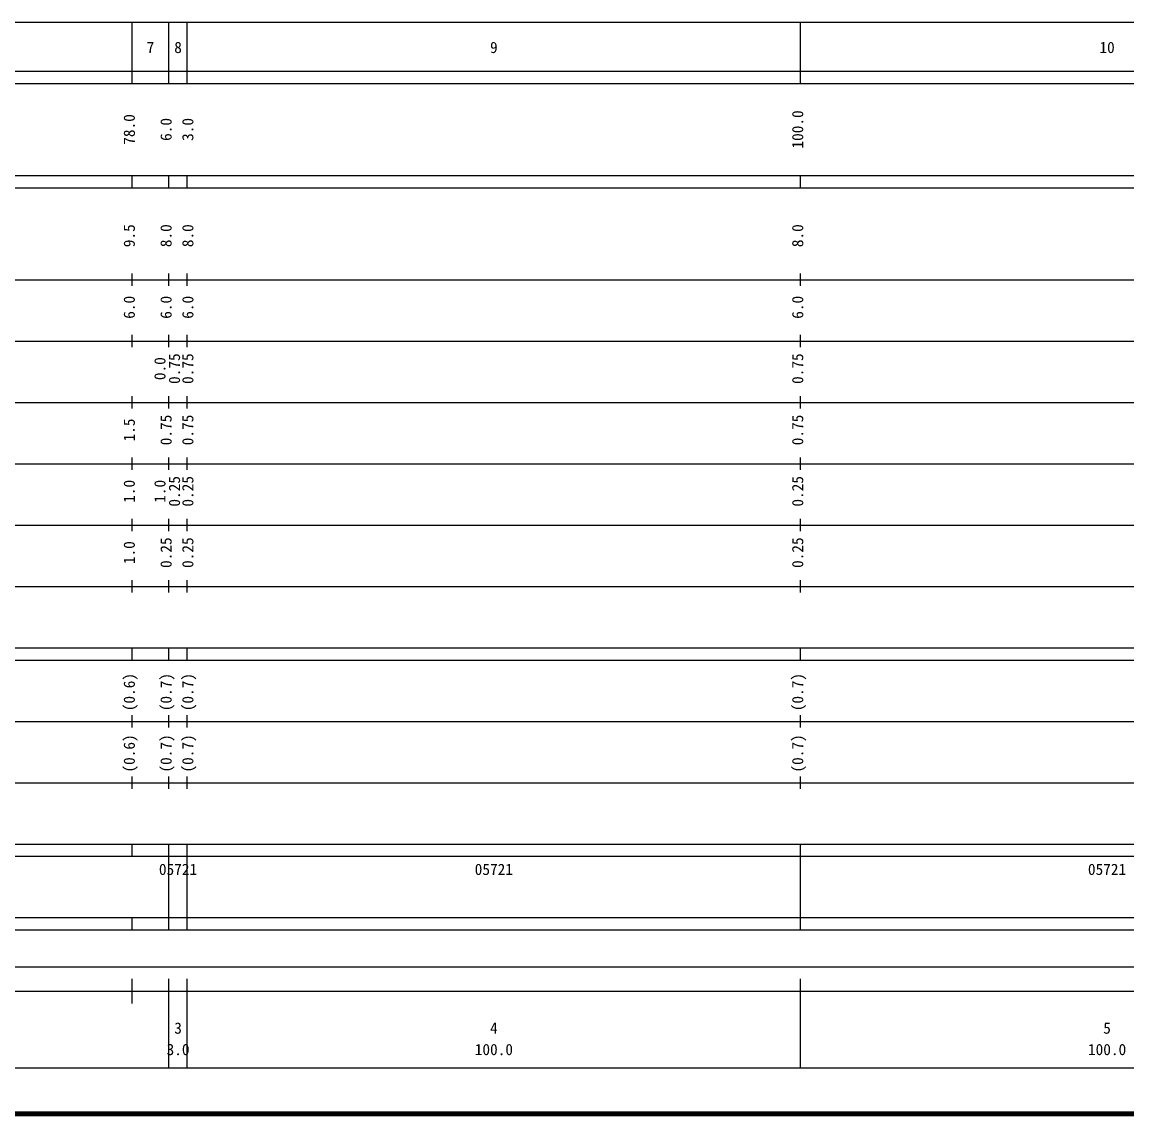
# Model space of a CAD drawing. Units: millimetres on the paper, enlarged 1000 times. Extents: x 40000 to 680000, y 20000 to 380000.
# Drawn here: x 241065 to 421232, y 20000 to 198000 of the extents above; entities that cross this region are included whole.
import ezdxf
from ezdxf.enums import TextEntityAlignment as Align

# ---------------------------------------------------------------- set-up
doc = ezdxf.new("R2010")
doc.units = ezdxf.units.MM
doc.header["$LTSCALE"] = 1000
doc.layers.add('M-TTL', color=2, linetype='Continuous', lineweight=140)
doc.layers.add('M-TTL-BAND', color=7, linetype='Continuous', lineweight=25)
doc.styles.add('ＭＳ ゴシック', font='')
doc.styles.get('ＭＳ ゴシック').set_extended_font_data('MS Gothic')

msp = doc.modelspace()

# ---------------------------------------------------------------- linework, layer by layer
at = {"layer": 'M-TTL'}
msp.add_line((40000, 20000), (680000, 20000), dxfattribs=at)
at = {"layer": 'M-TTL-BAND'}
for p, q in [((68000, 198000), (579000, 198000)), ((259000, 188000), (259000, 198000)), ((265000, 188000), (265000, 198000)), ((268000, 188000), (268000, 198000)), ((368000, 188000), (368000, 198000)), ((40000, 190000), (579000, 190000)), ((40000, 188000), (579000, 188000)), ((40000, 173000), (579000, 173000)), ((259000, 171000), (259000, 173000)), ((265000, 171000), (265000, 173000)), ((268000, 171000), (268000, 173000)), ((368000, 171000), (368000, 173000)), ((40000, 171000), (579000, 171000)), ((259000, 155000), (259000, 157000)), ((265000, 155000), (265000, 157000)), ((268000, 155000), (268000, 157000)), ((368000, 155000), (368000, 157000)), ((40000, 156000), (579000, 156000)), ((46000, 146000), (579000, 146000)), ((259000, 145000), (259000, 147000)), ((265000, 145000), (265000, 147000)), ((268000, 145000), (268000, 147000)), ((368000, 145000), (368000, 147000)), ((259000, 135000), (259000, 137000)), ((265000, 135000), (265000, 137000)), ((268000, 135000), (268000, 137000)), ((368000, 135000), (368000, 137000)), ((52000, 136000), (579000, 136000)), ((259000, 125000), (259000, 127000)), ((265000, 125000), (265000, 127000)), ((268000, 125000), (268000, 127000)), ((368000, 125000), (368000, 127000)), ((46000, 126000), (579000, 126000)), ((52000, 116000), (579000, 116000)), ((259000, 115000), (259000, 117000)), ((265000, 115000), (265000, 117000)), ((268000, 115000), (268000, 117000)), ((368000, 115000), (368000, 117000)), ((259000, 105000), (259000, 107000)), ((265000, 105000), (265000, 107000)), ((268000, 105000), (268000, 107000)), ((368000, 105000), (368000, 107000)), ((46000, 106000), (579000, 106000)), ((40000, 96000), (579000, 96000)), ((259000, 94000), (259000, 96000)), ((265000, 94000), (265000, 96000)), ((268000, 94000), (268000, 96000)), ((368000, 94000), (368000, 96000)), ((40000, 94000), (579000, 94000)), ((259000, 83000), (259000, 85000)), ((265000, 83000), (265000, 85000)), ((268000, 83000), (268000, 85000)), ((368000, 83000), (368000, 85000)), ((49000, 84000), (579000, 84000)), ((40000, 74000), (579000, 74000)), ((259000, 73000), (259000, 75000)), ((265000, 73000), (265000, 75000)), ((268000, 73000), (268000, 75000)), ((368000, 73000), (368000, 75000)), ((40000, 64000), (579000, 64000)), ((259000, 62000), (259000, 64000)), ((265000, 62000), (265000, 64000)), ((268000, 62000), (268000, 64000)), ((368000, 62000), (368000, 64000)), ((40000, 62000), (579000, 62000)), ((265000, 52000), (265000, 62000)), ((268000, 52000), (268000, 62000)), ((268000, 52000), (268000, 62000)), ((368000, 52000), (368000, 62000)), ((368000, 52000), (368000, 62000)), ((40000, 52000), (579000, 52000)), ((259000, 50000), (259000, 52000)), ((265000, 50000), (265000, 52000)), ((268000, 50000), (268000, 52000)), ((368000, 50000), (368000, 52000)), ((40000, 50000), (579000, 50000)), ((71000, 44000), (565000, 44000)), ((259000, 38000), (259000, 42000)), ((265000, 27500), (265000, 42000)), ((268000, 27500), (268000, 42000)), ((368000, 27500), (368000, 42000)), ((40000, 40000), (579000, 40000)), ((68000, 27500), (579000, 27500))]:
    msp.add_line(p, q, dxfattribs=at)

# ---------------------------------------------------------------- texts
at = {"layer": 'M-TTL-BAND', "style": 'ＭＳ ゴシック'}
for s, p in [('7', (262000, 192405)), ('8', (266500, 192405)), ('9', (318000, 192405)), ('10', (418000, 192405)), ('3', (266500, 32523)), ('4', (318000, 32523)), ('5', (418000, 32523)), ('3.0', (266500, 29033)), ('100.0', (318000, 29033)), ('100.0', (418000, 29033))]:
    msp.add_text(s, height=1833, dxfattribs=at).set_placement(p, align=Align.BOTTOM_CENTER)
for s, p in [('78.0', (260000, 180500)), ('6.0', (266000, 180500)), ('3.0', (269547, 180500)), ('100.0', (369000, 180500)), ('9.5', (260000, 163174)), ('8.0', (266000, 163174)), ('8.0', (269547, 163174)), ('8.0', (369000, 163174)), ('6.0', (260000, 151500)), ('6.0', (266000, 151500)), ('6.0', (269547, 151500)), ('6.0', (369000, 151500)), ('0.0', (265000, 141500)), ('0.75', (267370, 141500)), ('0.75', (269547, 141500)), ('0.75', (369000, 141500)), ('0.75', (266000, 131500)), ('0.75', (269547, 131500)), ('0.75', (369000, 131500)), ('1.5', (260000, 131500)), ('1.0', (260000, 121500)), ('1.0', (265000, 121500)), ('0.25', (267370, 121500)), ('0.25', (269547, 121500)), ('0.25', (369000, 121500)), ('0.25', (266000, 111500)), ('0.25', (269547, 111500)), ('0.25', (369000, 111500)), ('1.0', (260000, 111500)), ('(0.6)', (260000, 88764)), ('(0.7)', (266000, 88764)), ('(0.7)', (269547, 88764)), ('(0.7)', (369000, 88764)), ('(0.6)', (260000, 78764)), ('(0.7)', (266000, 78764)), ('(0.7)', (269547, 78764)), ('(0.7)', (369000, 78764))]:
    msp.add_text(s, height=1833, rotation=90, dxfattribs=at).set_placement(p, align=Align.BOTTOM_CENTER)
for p in [(263375, 58405), (314875, 58405), (414875, 58405)]:
    msp.add_text('05721', height=1833, dxfattribs=at).set_placement(p, align=Align.BOTTOM_LEFT)

doc.saveas('drawing.dxf')
